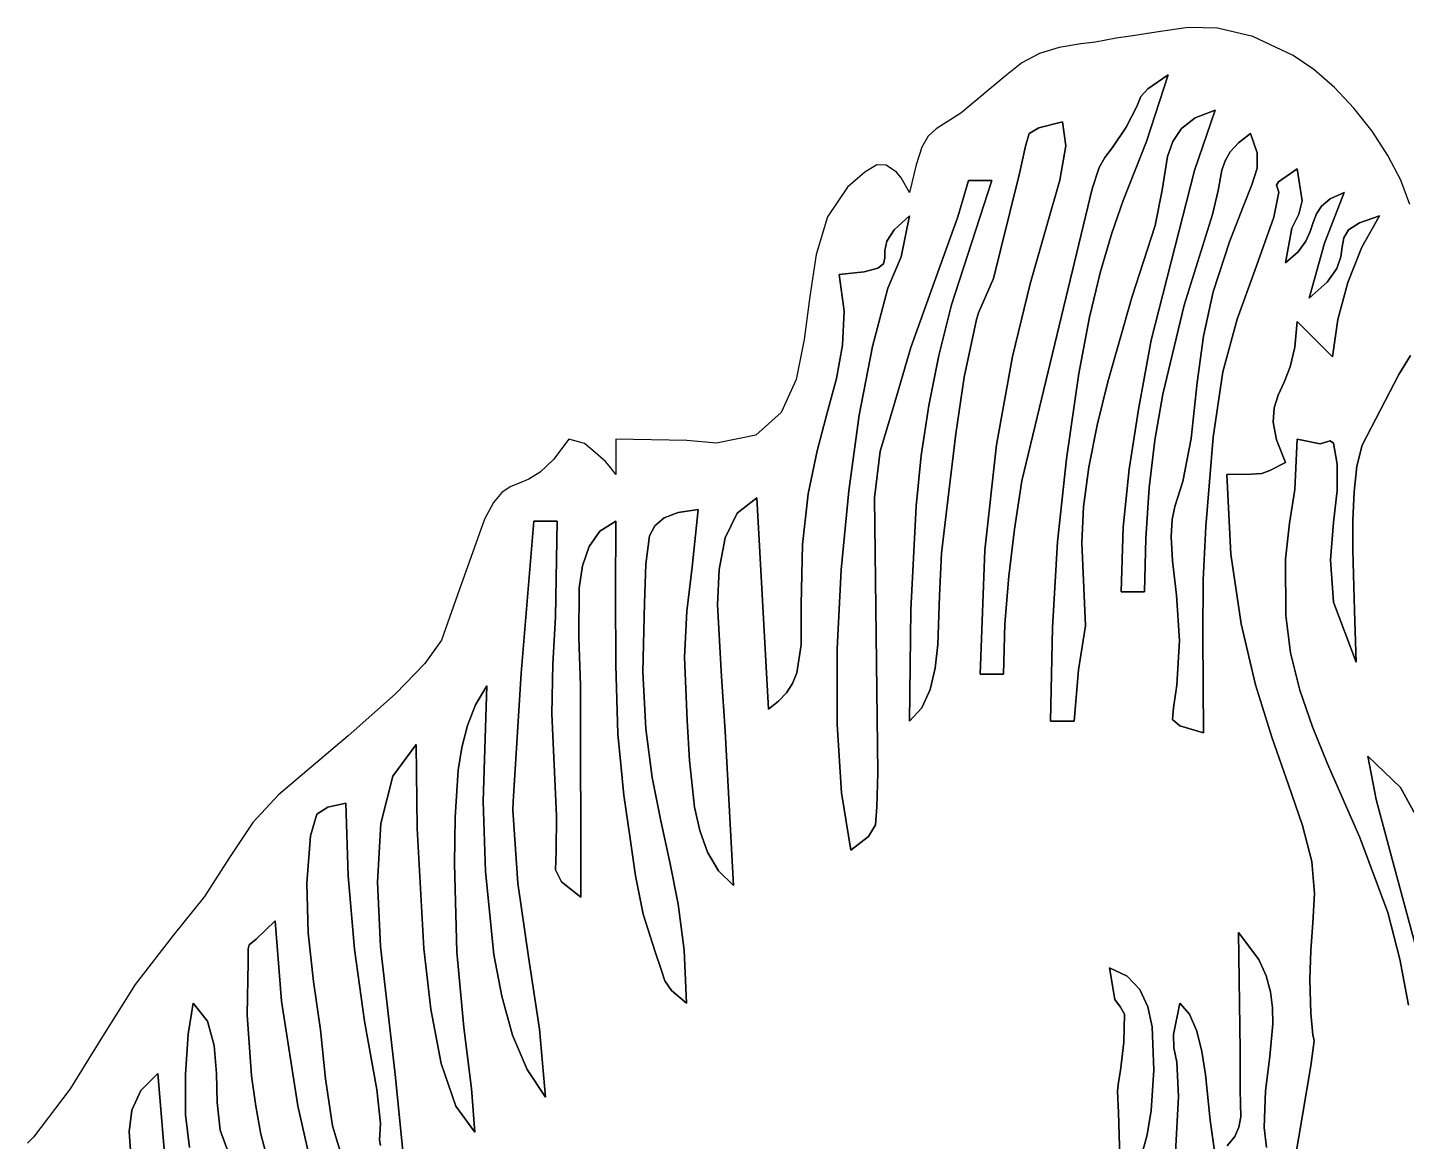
# Model space of a CAD drawing. Extents: x -7.8 to 4, y -2.2 to 5.8.
# Drawn here: x -6.5339 to -6.2527, y 5.0126 to 5.2397 of the extents above; entities that cross this region are included whole.
import ezdxf

# ---------------------------------------------------------------- set-up
doc = ezdxf.new("R2010")
doc.units = 0
doc.layers.add('LAYER_1', color=7, linetype='CONTINUOUS')

msp = doc.modelspace()

# ---------------------------------------------------------------- linework, layer by layer
at = {"layer": 'LAYER_1'}
for points in [[(-6.25195, 5.20364), (-6.25382, 5.20859), (-6.25645, 5.21363), (-6.25968, 5.21859), (-6.26337, 5.22329), (-6.26737, 5.22755), (-6.27154, 5.2312), (-6.27575, 5.23407), (-6.284, 5.23791), (-6.29124, 5.23965), (-6.29722, 5.23974), (-6.30283, 5.23892), (-6.30895, 5.23796), (-6.31188, 5.23758), (-6.3161, 5.23679), (-6.31906, 5.23643), (-6.32352, 5.23567), (-6.32749, 5.23444), (-6.33111, 5.23256), (-6.33451, 5.22981), (-6.34354, 5.22226), (-6.34862, 5.21907), (-6.35023, 5.21757), (-6.35152, 5.21533), (-6.3527, 5.21172), (-6.354, 5.20613), (-6.35572, 5.20909), (-6.35666, 5.21024), (-6.35877, 5.21166), (-6.36072, 5.21172), (-6.36315, 5.21028), (-6.36667, 5.20717), (-6.37075, 5.20117), (-6.37306, 5.19348), (-6.37439, 5.18487), (-6.3755, 5.1761), (-6.37718, 5.16796), (-6.3802, 5.16121), (-6.38535, 5.15663), (-6.39339, 5.155), (-6.39947, 5.15552), (-6.41391, 5.15581), (-6.41391, 5.14862), (-6.41495, 5.14998), (-6.41606, 5.15127), (-6.41862, 5.1535), (-6.42035, 5.1549), (-6.4235, 5.15581), (-6.42667, 5.15165), (-6.42935, 5.14909), (-6.43165, 5.14763), (-6.43366, 5.14679), (-6.43548, 5.14605), (-6.4372, 5.14492), (-6.43891, 5.1429), (-6.44072, 5.13949), (-6.4462, 5.12407), (-6.44949, 5.11482), (-6.45292, 5.11005), (-6.45891, 5.10385), (-6.46851, 5.09526), (-6.48276, 5.08328), (-6.48799, 5.07758), (-6.49273, 5.07046), (-6.49786, 5.06255), (-6.50428, 5.05447), (-6.512, 5.04457), (-6.51864, 5.03393), (-6.52522, 5.02331), (-6.53274, 5.01344), (-6.53393, 5.01222)], [(-6.45705, 5.00724), (-6.45896, 5.02623), (-6.46196, 5.05229), (-6.46257, 5.06546), (-6.4619, 5.07739), (-6.45943, 5.08707), (-6.45465, 5.09351), (-6.45445, 5.07638), (-6.45312, 5.05191), (-6.45169, 5.03953), (-6.44956, 5.02846), (-6.4466, 5.01974), (-6.44267, 5.01443), (-6.44339, 5.02335), (-6.44493, 5.03581), (-6.44639, 5.05126), (-6.44686, 5.06915), (-6.44671, 5.0787), (-6.44607, 5.08828), (-6.44533, 5.09292), (-6.44418, 5.09738), (-6.44253, 5.10159), (-6.44027, 5.10549), (-6.44101, 5.08188), (-6.44052, 5.06761), (-6.43879, 5.05067), (-6.4372, 5.04219), (-6.43499, 5.03426), (-6.43205, 5.02726), (-6.42829, 5.02161), (-6.42948, 5.03549), (-6.43172, 5.05021), (-6.4339, 5.06525), (-6.43491, 5.0801), (-6.43488, 5.08182), (-6.43325, 5.10804), (-6.43069, 5.13904), (-6.42589, 5.13904), (-6.42622, 5.11954), (-6.4268, 5.10989), (-6.42696, 5.09978), (-6.42607, 5.07895), (-6.42609, 5.07175), (-6.42622, 5.06797), (-6.42504, 5.06554), (-6.4211, 5.06235), (-6.42115, 5.10555), (-6.42146, 5.11532), (-6.42139, 5.1254), (-6.42072, 5.12997), (-6.41938, 5.13392), (-6.41718, 5.13702), (-6.41391, 5.13904), (-6.41398, 5.12439), (-6.41396, 5.10969), (-6.4135, 5.09568), (-6.41227, 5.08317), (-6.41111, 5.07481), (-6.40995, 5.06674), (-6.40834, 5.05889), (-6.40588, 5.05122), (-6.40467, 5.04763), (-6.40393, 5.0453), (-6.40258, 5.04332), (-6.39954, 5.04079), (-6.40001, 5.05158), (-6.40123, 5.06096), (-6.40292, 5.06953), (-6.40477, 5.07794), (-6.4065, 5.0868), (-6.40782, 5.09673), (-6.40844, 5.10836), (-6.40806, 5.12232), (-6.40781, 5.13031), (-6.40707, 5.13606), (-6.40598, 5.13814), (-6.4041, 5.13972), (-6.40122, 5.14081), (-6.39714, 5.14143), (-6.39837, 5.12969), (-6.39945, 5.1207), (-6.39993, 5.11132), (-6.39941, 5.09843), (-6.39894, 5.09028), (-6.39789, 5.08072), (-6.39683, 5.07598), (-6.39523, 5.07159), (-6.39298, 5.06777), (-6.38995, 5.06475), (-6.39165, 5.09623), (-6.39236, 5.10738), (-6.39319, 5.12202), (-6.39286, 5.12924), (-6.39162, 5.13566), (-6.38916, 5.14071), (-6.38516, 5.14383), (-6.38276, 5.1007), (-6.38074, 5.10234), (-6.37913, 5.10405), (-6.37791, 5.10594), (-6.37703, 5.10812), (-6.37613, 5.11383), (-6.3761, 5.12209), (-6.37588, 5.13432), (-6.37467, 5.14463), (-6.37284, 5.15343), (-6.37081, 5.16114), (-6.36895, 5.16817), (-6.36767, 5.17494), (-6.36735, 5.18187), (-6.36838, 5.18936), (-6.36331, 5.18994), (-6.36052, 5.19066), (-6.35931, 5.19158), (-6.35904, 5.19276), (-6.35905, 5.19426), (-6.35865, 5.19615), (-6.35719, 5.19849), (-6.354, 5.20134), (-6.3557, 5.19301), (-6.35843, 5.18658), (-6.36157, 5.1747), (-6.36427, 5.16068), (-6.36643, 5.14525), (-6.36796, 5.12911), (-6.36878, 5.113), (-6.36879, 5.09762), (-6.36789, 5.08369), (-6.36598, 5.07194), (-6.36242, 5.07475), (-6.36099, 5.07711), (-6.36068, 5.08083), (-6.36047, 5.08774), (-6.3612, 5.14384), (-6.36, 5.15332), (-6.35753, 5.16173), (-6.35374, 5.17449), (-6.34867, 5.18872), (-6.34415, 5.20115), (-6.34202, 5.20853), (-6.33723, 5.20853), (-6.34544, 5.18319), (-6.34808, 5.17285), (-6.35012, 5.16263), (-6.35163, 5.15244), (-6.35269, 5.14216), (-6.35378, 5.12097), (-6.354, 5.0983), (-6.3515, 5.10103), (-6.34983, 5.10471), (-6.3488, 5.10908), (-6.34826, 5.1139), (-6.34793, 5.12384), (-6.34748, 5.13251), (-6.34598, 5.14502), (-6.34461, 5.15686), (-6.34288, 5.16844), (-6.34034, 5.18018), (-6.33998, 5.18155), (-6.33691, 5.18859), (-6.33546, 5.19437), (-6.33158, 5.21), (-6.33034, 5.21554), (-6.32959, 5.21811), (-6.32765, 5.21926), (-6.32285, 5.22051), (-6.32216, 5.2156), (-6.3234, 5.20865), (-6.326, 5.19937), (-6.3294, 5.18746), (-6.33302, 5.17264), (-6.33631, 5.15463), (-6.3387, 5.13315), (-6.33963, 5.10789), (-6.33483, 5.10789), (-6.33456, 5.11815), (-6.33378, 5.12787), (-6.3326, 5.13744), (-6.33112, 5.1473), (-6.31679, 5.20685), (-6.31533, 5.21117), (-6.3142, 5.21326), (-6.31263, 5.2153), (-6.30987, 5.21945), (-6.30768, 5.22365), (-6.30687, 5.22565), (-6.30542, 5.22722), (-6.30128, 5.2301), (-6.30571, 5.2165), (-6.31042, 5.20446), (-6.31278, 5.19779), (-6.3151, 5.19002), (-6.31735, 5.18065), (-6.31947, 5.16921), (-6.32202, 5.15181), (-6.32382, 5.13486), (-6.32489, 5.11736), (-6.32525, 5.0983), (-6.32046, 5.0983), (-6.31956, 5.10875), (-6.31813, 5.11771), (-6.31887, 5.13468), (-6.31855, 5.14198), (-6.31745, 5.15007), (-6.31575, 5.15867), (-6.31361, 5.16748), (-6.30867, 5.18466), (-6.30394, 5.19936), (-6.30248, 5.20661), (-6.30141, 5.21346), (-6.30033, 5.2165), (-6.29854, 5.21915), (-6.29575, 5.22131), (-6.2917, 5.22291), (-6.29592, 5.21061), (-6.30474, 5.176), (-6.3073, 5.16185), (-6.30923, 5.1497), (-6.31044, 5.13787), (-6.31087, 5.12466), (-6.30608, 5.12466), (-6.30583, 5.13559), (-6.30512, 5.14585), (-6.30396, 5.15559), (-6.30237, 5.16495), (-6.298, 5.18315), (-6.29221, 5.2016), (-6.29104, 5.20654), (-6.2903, 5.21067), (-6.28966, 5.21256), (-6.2886, 5.2144), (-6.28694, 5.21623), (-6.28451, 5.21812), (-6.28315, 5.21422), (-6.28313, 5.21108), (-6.28419, 5.2077), (-6.28605, 5.20307), (-6.28875, 5.19601), (-6.29207, 5.18582), (-6.29405, 5.17681), (-6.29533, 5.16737), (-6.29659, 5.15591), (-6.29827, 5.14715), (-6.29994, 5.14206), (-6.30048, 5.13941), (-6.30068, 5.13591), (-6.30041, 5.13097), (-6.29955, 5.124), (-6.29893, 5.11472), (-6.29949, 5.10559), (-6.30015, 5.10103), (-6.30042, 5.09865), (-6.29887, 5.09732), (-6.29409, 5.0959), (-6.29418, 5.1157), (-6.29415, 5.12711), (-6.29359, 5.13799), (-6.29209, 5.15618), (-6.29015, 5.16952), (-6.2872, 5.18026), (-6.2836, 5.19018), (-6.27969, 5.20107), (-6.27869, 5.20615), (-6.27919, 5.20762), (-6.27876, 5.20828), (-6.27493, 5.21093), (-6.27397, 5.2044), (-6.27465, 5.20169), (-6.27607, 5.1988), (-6.27732, 5.19176), (-6.27475, 5.19402), (-6.27319, 5.19615), (-6.27228, 5.19814), (-6.27167, 5.2), (-6.27102, 5.20173), (-6.26998, 5.20333), (-6.2682, 5.2048), (-6.26534, 5.20613), (-6.26936, 5.19579), (-6.27253, 5.18457), (-6.26884, 5.1878), (-6.26688, 5.19059), (-6.26606, 5.19298), (-6.26578, 5.19505), (-6.26545, 5.19686), (-6.26446, 5.19847), (-6.26223, 5.19994), (-6.25815, 5.20134), (-6.26175, 5.19495), (-6.2646, 5.18778), (-6.26663, 5.18021), (-6.26774, 5.17259), (-6.27493, 5.17978), (-6.27541, 5.17454), (-6.27641, 5.17055), (-6.27764, 5.16741), (-6.27881, 5.16475), (-6.27966, 5.16216), (-6.27988, 5.15927), (-6.27919, 5.15569), (-6.27732, 5.15102), (-6.28055, 5.14939), (-6.28217, 5.14876), (-6.28435, 5.14866), (-6.2893, 5.14862), (-6.2885, 5.13237), (-6.2864, 5.11812), (-6.28344, 5.10566), (-6.28007, 5.09479), (-6.27674, 5.0853), (-6.27389, 5.07699), (-6.27196, 5.06966), (-6.27141, 5.0631), (-6.27177, 5.05715), (-6.27217, 5.05151), (-6.27237, 5.04556), (-6.27216, 5.0387), (-6.27174, 5.03433), (-6.27151, 5.03314), (-6.2716, 5.03206), (-6.27215, 5.02801), (-6.27972, 4.98328)], [(-6.25228, 5.04037), (-6.254, 5.04976), (-6.25649, 5.05922), (-6.26218, 5.07454), (-6.26878, 5.08959), (-6.27183, 5.09709), (-6.27443, 5.10462), (-6.27631, 5.1122), (-6.27727, 5.11985), (-6.27735, 5.13135), (-6.27649, 5.13866), (-6.27544, 5.14556), (-6.27493, 5.15581), (-6.27024, 5.15485), (-6.26822, 5.15548), (-6.26752, 5.155), (-6.26683, 5.15068), (-6.2668, 5.1453), (-6.26757, 5.1388), (-6.26815, 5.13121), (-6.26755, 5.12256), (-6.26294, 5.11028), (-6.26324, 5.12083), (-6.26362, 5.13312), (-6.26361, 5.13926), (-6.26336, 5.14506), (-6.26276, 5.15026), (-6.26172, 5.15459), (-6.25419, 5.169), (-6.25186, 5.17283)], [(-6.24959, 5.07693), (-6.25387, 5.08478), (-6.26055, 5.09111), (-6.25887, 5.08229), (-6.2551, 5.06835), (-6.25076, 5.05226)], [(-6.46953, 5.00852), (-6.47173, 5.01572), (-6.47318, 5.02535), (-6.4742, 5.0353), (-6.47557, 5.04518), (-6.47668, 5.05511), (-6.47693, 5.06524), (-6.47624, 5.07487), (-6.47493, 5.07929), (-6.47265, 5.08075), (-6.46903, 5.08152), (-6.46855, 5.0667), (-6.46722, 5.05175), (-6.46521, 5.03709), (-6.46267, 5.02318), (-6.46191, 5.01622), (-6.46213, 5.01282), (-6.46195, 5.01172)], [(-6.48498, 5.00896), (-6.48632, 5.01403), (-6.4874, 5.01978), (-6.48823, 5.02593), (-6.48911, 5.03835), (-6.48894, 5.04909), (-6.48891, 5.05186), (-6.48874, 5.05268), (-6.4873, 5.05383), (-6.48341, 5.05756), (-6.48211, 5.04119), (-6.4788, 5.01983), (-6.47644, 5.0093)], [(-6.28118, 5.01134), (-6.28172, 5.01541), (-6.2814, 5.02286), (-6.28054, 5.02989), (-6.27994, 5.03656), (-6.27998, 5.03982), (-6.2804, 5.04307), (-6.2813, 5.04634), (-6.28277, 5.04966), (-6.28691, 5.05517), (-6.28661, 5.03109), (-6.2866, 5.023), (-6.28648, 5.01759), (-6.28683, 5.01548), (-6.2877, 5.01356), (-6.28926, 5.01167)], [(-6.30691, 5.00894), (-6.30557, 5.01393), (-6.30471, 5.01889), (-6.30419, 5.02708), (-6.30452, 5.03593), (-6.30543, 5.04), (-6.30708, 5.04352), (-6.30963, 5.04626), (-6.31327, 5.04798), (-6.31218, 5.04153), (-6.311, 5.03993), (-6.31021, 5.03855), (-6.31034, 5.03279), (-6.31096, 5.027), (-6.31141, 5.02466), (-6.31159, 5.0228), (-6.31141, 5.01846), (-6.31107, 5.00694)], [(-6.5009, 5.01134), (-6.5017, 5.018), (-6.50173, 5.02629), (-6.50116, 5.03446), (-6.50018, 5.04079), (-6.4972, 5.03706), (-6.49584, 5.0321), (-6.4954, 5.02641), (-6.49522, 5.0205), (-6.49461, 5.01487), (-6.49289, 5.01005)], [(-6.2917, 5.00963), (-6.29267, 5.01687), (-6.29365, 5.02622), (-6.2944, 5.03088), (-6.29545, 5.03507), (-6.29692, 5.03849), (-6.29889, 5.04079), (-6.30017, 5.03436), (-6.30009, 5.03167), (-6.29949, 5.02876), (-6.29918, 5.02174), (-6.29998, 5.00652)], [(-6.51287, 5.00986), (-6.51322, 5.01453), (-6.51264, 5.01893), (-6.5108, 5.02293), (-6.50737, 5.02641), (-6.50599, 5.01019)]]:
    msp.add_lwpolyline(points, dxfattribs=at)
at = {"layer": 'LAYER_1', "color": 7}
for points in [[(-6.27972, 4.98328), (-6.27215, 5.02801), (-6.2716, 5.03206), (-6.27151, 5.03314), (-6.27174, 5.03433), (-6.27216, 5.0387), (-6.27237, 5.04556), (-6.27217, 5.05151), (-6.27177, 5.05715), (-6.27141, 5.0631), (-6.27196, 5.06966), (-6.27389, 5.07699), (-6.27674, 5.0853), (-6.28007, 5.09479), (-6.28344, 5.10566), (-6.2864, 5.11812), (-6.2885, 5.13237), (-6.2893, 5.14862), (-6.28435, 5.14866), (-6.28217, 5.14876), (-6.28055, 5.14939), (-6.27732, 5.15102), (-6.27919, 5.15569), (-6.27988, 5.15927), (-6.27966, 5.16216), (-6.27881, 5.16475), (-6.27764, 5.16741), (-6.27641, 5.17055), (-6.27541, 5.17454), (-6.27493, 5.17978), (-6.26774, 5.17259), (-6.26663, 5.18021), (-6.2646, 5.18778), (-6.26175, 5.19495), (-6.25815, 5.20134), (-6.26223, 5.19994), (-6.26446, 5.19847), (-6.26545, 5.19686), (-6.26578, 5.19505), (-6.26606, 5.19298), (-6.26688, 5.19059), (-6.26884, 5.1878), (-6.27253, 5.18457), (-6.26936, 5.19579), (-6.26534, 5.20613), (-6.2682, 5.2048), (-6.26998, 5.20333), (-6.27102, 5.20173), (-6.27167, 5.2), (-6.27228, 5.19814), (-6.27319, 5.19615), (-6.27475, 5.19402), (-6.27732, 5.19176), (-6.27607, 5.1988), (-6.27465, 5.20169), (-6.27397, 5.2044), (-6.27493, 5.21093), (-6.27876, 5.20828), (-6.27919, 5.20762), (-6.27869, 5.20615), (-6.27969, 5.20107), (-6.2836, 5.19018), (-6.2872, 5.18026), (-6.29015, 5.16952), (-6.29209, 5.15618), (-6.29359, 5.13799), (-6.29415, 5.12711), (-6.29418, 5.1157), (-6.29409, 5.0959), (-6.29887, 5.09732), (-6.30042, 5.09865), (-6.30015, 5.10103), (-6.29949, 5.10559), (-6.29893, 5.11472), (-6.29955, 5.124), (-6.30041, 5.13097), (-6.30068, 5.13591), (-6.30048, 5.13941), (-6.29994, 5.14206), (-6.29827, 5.14715), (-6.29659, 5.15591), (-6.29533, 5.16737), (-6.29405, 5.17681), (-6.29207, 5.18582), (-6.28875, 5.19601), (-6.28605, 5.20307), (-6.28419, 5.2077), (-6.28313, 5.21108), (-6.28315, 5.21422), (-6.28451, 5.21812), (-6.28694, 5.21623), (-6.2886, 5.2144), (-6.28966, 5.21256), (-6.2903, 5.21067), (-6.29104, 5.20654), (-6.29221, 5.2016), (-6.298, 5.18315), (-6.30237, 5.16495), (-6.30396, 5.15559), (-6.30512, 5.14585), (-6.30583, 5.13559), (-6.30608, 5.12466), (-6.31087, 5.12466), (-6.31044, 5.13787), (-6.30923, 5.1497), (-6.3073, 5.16185), (-6.30474, 5.176), (-6.29592, 5.21061), (-6.2917, 5.22291), (-6.29575, 5.22131), (-6.29854, 5.21915), (-6.30033, 5.2165), (-6.30141, 5.21346), (-6.30248, 5.20661), (-6.30394, 5.19936), (-6.30867, 5.18466), (-6.31361, 5.16748), (-6.31575, 5.15867), (-6.31745, 5.15007), (-6.31855, 5.14198), (-6.31887, 5.13468), (-6.31813, 5.11771), (-6.31956, 5.10875), (-6.32046, 5.0983), (-6.32525, 5.0983), (-6.32489, 5.11736), (-6.32382, 5.13486), (-6.32202, 5.15181), (-6.31947, 5.16921), (-6.31735, 5.18065), (-6.3151, 5.19002), (-6.31278, 5.19779), (-6.31042, 5.20446), (-6.30571, 5.2165), (-6.30128, 5.2301), (-6.30542, 5.22722), (-6.30687, 5.22565), (-6.30768, 5.22365), (-6.30987, 5.21945), (-6.31263, 5.2153), (-6.3142, 5.21326), (-6.31533, 5.21117), (-6.31679, 5.20685), (-6.33112, 5.1473), (-6.3326, 5.13744), (-6.33378, 5.12787), (-6.33456, 5.11815), (-6.33483, 5.10789), (-6.33963, 5.10789), (-6.3387, 5.13315), (-6.33631, 5.15463), (-6.33302, 5.17264), (-6.3294, 5.18746), (-6.326, 5.19937), (-6.3234, 5.20865), (-6.32216, 5.2156), (-6.32285, 5.22051), (-6.32765, 5.21926), (-6.32959, 5.21811), (-6.33034, 5.21554), (-6.33158, 5.21), (-6.33546, 5.19437), (-6.33691, 5.18859), (-6.33998, 5.18155), (-6.34034, 5.18018), (-6.34288, 5.16844), (-6.34461, 5.15686), (-6.34598, 5.14502), (-6.34748, 5.13251), (-6.34793, 5.12384), (-6.34826, 5.1139), (-6.3488, 5.10908), (-6.34983, 5.10471), (-6.3515, 5.10103), (-6.354, 5.0983), (-6.35378, 5.12097), (-6.35269, 5.14216), (-6.35163, 5.15244), (-6.35012, 5.16263), (-6.34808, 5.17285), (-6.34544, 5.18319), (-6.33723, 5.20853), (-6.34202, 5.20853), (-6.34415, 5.20115), (-6.34867, 5.18872), (-6.35374, 5.17449), (-6.35753, 5.16173), (-6.36, 5.15332), (-6.3612, 5.14384), (-6.36047, 5.08774), (-6.36068, 5.08083), (-6.36099, 5.07711), (-6.36242, 5.07475), (-6.36598, 5.07194), (-6.36789, 5.08369), (-6.36879, 5.09762), (-6.36878, 5.113), (-6.36796, 5.12911), (-6.36643, 5.14525), (-6.36427, 5.16068), (-6.36157, 5.1747), (-6.35843, 5.18658), (-6.3557, 5.19301), (-6.354, 5.20134), (-6.35719, 5.19849), (-6.35865, 5.19615), (-6.35905, 5.19426), (-6.35904, 5.19276), (-6.35931, 5.19158), (-6.36052, 5.19066), (-6.36331, 5.18994), (-6.36838, 5.18936), (-6.36735, 5.18187), (-6.36767, 5.17494), (-6.36895, 5.16817), (-6.37081, 5.16114), (-6.37284, 5.15343), (-6.37467, 5.14463), (-6.37588, 5.13432), (-6.3761, 5.12209), (-6.37613, 5.11383), (-6.37703, 5.10812), (-6.37791, 5.10594), (-6.37913, 5.10405), (-6.38074, 5.10234), (-6.38276, 5.1007), (-6.38516, 5.14383), (-6.38916, 5.14071), (-6.39162, 5.13566), (-6.39286, 5.12924), (-6.39319, 5.12202), (-6.39236, 5.10738), (-6.39165, 5.09623), (-6.38995, 5.06475), (-6.39298, 5.06777), (-6.39523, 5.07159), (-6.39683, 5.07598), (-6.39789, 5.08072), (-6.39894, 5.09028), (-6.39941, 5.09843), (-6.39993, 5.11132), (-6.39945, 5.1207), (-6.39837, 5.12969), (-6.39714, 5.14143), (-6.40122, 5.14081), (-6.4041, 5.13972), (-6.40598, 5.13814), (-6.40707, 5.13606), (-6.40781, 5.13031), (-6.40806, 5.12232), (-6.40844, 5.10836), (-6.40782, 5.09673), (-6.4065, 5.0868), (-6.40477, 5.07794), (-6.40292, 5.06953), (-6.40123, 5.06096), (-6.40001, 5.05158), (-6.39954, 5.04079), (-6.40258, 5.04332), (-6.40393, 5.0453), (-6.40467, 5.04763), (-6.40588, 5.05122), (-6.40834, 5.05889), (-6.40995, 5.06674), (-6.41111, 5.07481), (-6.41227, 5.08317), (-6.4135, 5.09568), (-6.41396, 5.10969), (-6.41398, 5.12439), (-6.41391, 5.13904), (-6.41718, 5.13702), (-6.41938, 5.13392), (-6.42072, 5.12997), (-6.42139, 5.1254), (-6.42146, 5.11532), (-6.42115, 5.10555), (-6.4211, 5.06235), (-6.42504, 5.06554), (-6.42622, 5.06797), (-6.42609, 5.07175), (-6.42607, 5.07895), (-6.42696, 5.09978), (-6.4268, 5.10989), (-6.42622, 5.11954), (-6.42589, 5.13904), (-6.43069, 5.13904), (-6.43325, 5.10804), (-6.43488, 5.08182), (-6.43491, 5.0801), (-6.4339, 5.06525), (-6.43172, 5.05021), (-6.42948, 5.03549), (-6.42829, 5.02161), (-6.43205, 5.02726), (-6.43499, 5.03426), (-6.4372, 5.04219), (-6.43879, 5.05067), (-6.44052, 5.06761), (-6.44101, 5.08188), (-6.44027, 5.10549), (-6.44253, 5.10159), (-6.44418, 5.09738), (-6.44533, 5.09292), (-6.44607, 5.08828), (-6.44671, 5.0787), (-6.44686, 5.06915), (-6.44639, 5.05126), (-6.44493, 5.03581), (-6.44339, 5.02335), (-6.44267, 5.01443), (-6.4466, 5.01974), (-6.44956, 5.02846), (-6.45169, 5.03953), (-6.45312, 5.05191), (-6.45445, 5.07638), (-6.45465, 5.09351), (-6.45943, 5.08707), (-6.4619, 5.07739), (-6.46257, 5.06546), (-6.46196, 5.05229), (-6.45896, 5.02623), (-6.45705, 5.00724)], [(-6.25186, 5.17283), (-6.25419, 5.169), (-6.26172, 5.15459), (-6.26276, 5.15026), (-6.26336, 5.14506), (-6.26361, 5.13926), (-6.26362, 5.13312), (-6.26324, 5.12083), (-6.26294, 5.11028), (-6.26755, 5.12256), (-6.26815, 5.13121), (-6.26757, 5.1388), (-6.2668, 5.1453), (-6.26683, 5.15068), (-6.26752, 5.155), (-6.26822, 5.15548), (-6.27024, 5.15485), (-6.27493, 5.15581), (-6.27544, 5.14556), (-6.27649, 5.13866), (-6.27735, 5.13135), (-6.27727, 5.11985), (-6.27631, 5.1122), (-6.27443, 5.10462), (-6.27183, 5.09709), (-6.26878, 5.08959), (-6.26218, 5.07454), (-6.25649, 5.05922), (-6.254, 5.04976), (-6.25228, 5.04037)], [(-6.25076, 5.05226), (-6.2551, 5.06835), (-6.25887, 5.08229), (-6.26055, 5.09111), (-6.25387, 5.08478), (-6.24959, 5.07693)], [(-6.46195, 5.01172), (-6.46213, 5.01282), (-6.46191, 5.01622), (-6.46267, 5.02318), (-6.46521, 5.03709), (-6.46722, 5.05175), (-6.46855, 5.0667), (-6.46903, 5.08152), (-6.47265, 5.08075), (-6.47493, 5.07929), (-6.47624, 5.07487), (-6.47693, 5.06524), (-6.47668, 5.05511), (-6.47557, 5.04518), (-6.4742, 5.0353), (-6.47318, 5.02535), (-6.47173, 5.01572), (-6.46953, 5.00852)], [(-6.47644, 5.0093), (-6.4788, 5.01983), (-6.48211, 5.04119), (-6.48341, 5.05756), (-6.4873, 5.05383), (-6.48874, 5.05268), (-6.48891, 5.05186), (-6.48894, 5.04909), (-6.48911, 5.03835), (-6.48823, 5.02593), (-6.4874, 5.01978), (-6.48632, 5.01403), (-6.48498, 5.00896)], [(-6.28926, 5.01167), (-6.2877, 5.01356), (-6.28683, 5.01548), (-6.28648, 5.01759), (-6.2866, 5.023), (-6.28661, 5.03109), (-6.28691, 5.05517), (-6.28277, 5.04966), (-6.2813, 5.04634), (-6.2804, 5.04307), (-6.27998, 5.03982), (-6.27994, 5.03656), (-6.28054, 5.02989), (-6.2814, 5.02286), (-6.28172, 5.01541), (-6.28118, 5.01134)], [(-6.31107, 5.00694), (-6.31141, 5.01846), (-6.31159, 5.0228), (-6.31141, 5.02466), (-6.31096, 5.027), (-6.31034, 5.03279), (-6.31021, 5.03855), (-6.311, 5.03993), (-6.31218, 5.04153), (-6.31327, 5.04798), (-6.30963, 5.04626), (-6.30708, 5.04352), (-6.30543, 5.04), (-6.30452, 5.03593), (-6.30419, 5.02708), (-6.30471, 5.01889), (-6.30557, 5.01393), (-6.30691, 5.00894)], [(-6.49289, 5.01005), (-6.49461, 5.01487), (-6.49522, 5.0205), (-6.4954, 5.02641), (-6.49584, 5.0321), (-6.4972, 5.03706), (-6.50018, 5.04079), (-6.50116, 5.03446), (-6.50173, 5.02629), (-6.5017, 5.018), (-6.5009, 5.01134)], [(-6.29998, 5.00652), (-6.29918, 5.02174), (-6.29949, 5.02876), (-6.30009, 5.03167), (-6.30017, 5.03436), (-6.29889, 5.04079), (-6.29692, 5.03849), (-6.29545, 5.03507), (-6.2944, 5.03088), (-6.29365, 5.02622), (-6.29267, 5.01687), (-6.2917, 5.00963)], [(-6.50599, 5.01019), (-6.50737, 5.02641), (-6.5108, 5.02293), (-6.51264, 5.01893), (-6.51322, 5.01453), (-6.51287, 5.00986)]]:
    msp.add_lwpolyline(points, dxfattribs=at)

doc.saveas('drawing.dxf')
